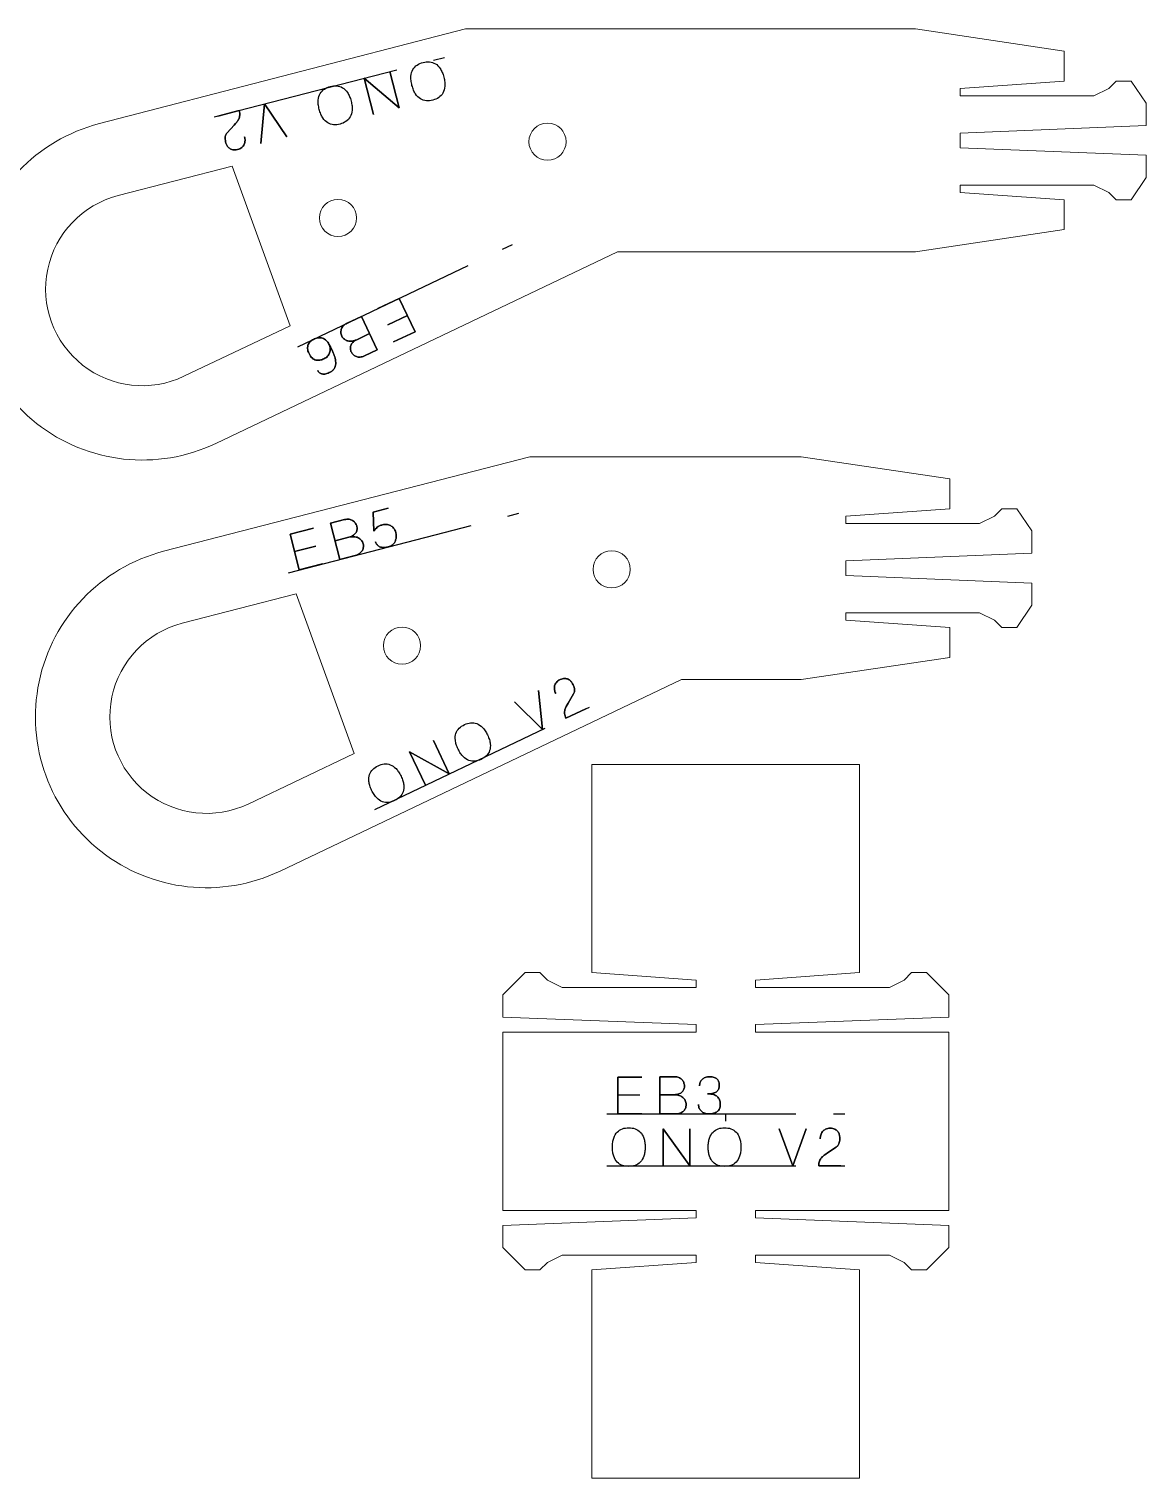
# Model space of a CAD drawing. Header units: millimetres. Extents: x 265 to 416, y 245 to 344.
# Drawn here: x 341.2 to 416.3, y 246.2 to 343.7 of the extents above; entities that cross this region are included whole.
import ezdxf

# ---------------------------------------------------------------- set-up
doc = ezdxf.new("R2010")
doc.units = ezdxf.units.MM
doc.linetypes.add('CENTERX2', pattern=[20.32, 12.7, -2.54, 2.54, -2.54])

msp = doc.modelspace()

# ---------------------------------------------------------------- linework, layer by layer
at = {"color": 7, "linetype": 'Continuous', "lineweight": 15}
for p, q in [((345.938, 337.363), (370.555, 343.729)), ((400.817, 343.729), (370.555, 343.729)), ((410.817, 342.229), (400.817, 343.729)), ((410.817, 340.229), (410.817, 342.229)), ((403.817, 339.729), (410.817, 340.229)), ((414.317, 340.229), (413.817, 339.729)), ((415.317, 340.229), (414.317, 340.229)), ((416.317, 338.729), (415.317, 340.229)), ((403.817, 339.229), (403.817, 339.729)), ((413.817, 339.729), (412.817, 339.229)), ((412.817, 339.229), (403.817, 339.229)), ((416.317, 337.229), (416.317, 338.729)), ((403.817, 336.729), (416.317, 337.229)), ((403.817, 336.729), (403.817, 335.729)), ((403.817, 335.729), (416.317, 335.229)), ((354.851, 334.504), (347.19, 332.522)), ((354.851, 334.504), (358.758, 323.769)), ((416.317, 335.229), (416.317, 333.729)), ((416.317, 333.729), (415.317, 332.229)), ((403.817, 333.229), (403.817, 332.729)), ((412.817, 333.229), (403.817, 333.229)), ((403.817, 332.729), (410.817, 332.229)), ((413.817, 332.729), (412.817, 333.229)), ((414.317, 332.229), (413.817, 332.729)), ((410.817, 332.229), (410.817, 330.229)), ((415.317, 332.229), (414.317, 332.229)), ((410.817, 330.229), (400.817, 328.729)), ((353.768, 315.85), (380.771, 328.729)), ((400.817, 328.729), (380.771, 328.729)), ((358.758, 323.769), (351.616, 320.362)), ((350.251, 308.59), (374.867, 314.956)), ((393.13, 314.956), (374.867, 314.956)), ((403.13, 313.456), (393.13, 314.956)), ((403.13, 311.456), (403.13, 313.456)), ((396.13, 310.956), (403.13, 311.456)), ((406.63, 311.456), (406.13, 310.956)), ((407.63, 311.456), (406.63, 311.456)), ((408.63, 309.956), (407.63, 311.456)), ((396.13, 310.456), (396.13, 310.956)), ((405.13, 310.456), (396.13, 310.456)), ((406.13, 310.956), (405.13, 310.456)), ((408.63, 308.456), (408.63, 309.956)), ((396.13, 307.956), (408.63, 308.456)), ((396.13, 307.956), (396.13, 306.956)), ((396.13, 306.956), (408.63, 306.456)), ((408.63, 306.456), (408.63, 304.956)), ((359.164, 305.731), (351.502, 303.749)), ((359.164, 305.731), (363.071, 294.996)), ((396.13, 304.456), (396.13, 303.956)), ((405.13, 304.456), (396.13, 304.456)), ((406.13, 303.956), (405.13, 304.456)), ((408.63, 304.956), (407.63, 303.456)), ((396.13, 303.956), (403.13, 303.456)), ((403.13, 303.456), (403.13, 301.456)), ((406.63, 303.456), (406.13, 303.956)), ((407.63, 303.456), (406.63, 303.456)), ((403.13, 301.456), (393.13, 299.956)), ((358.081, 287.077), (385.084, 299.956)), ((393.13, 299.956), (385.084, 299.956)), ((363.071, 294.996), (355.928, 291.589)), ((379.057, 280.244), (379.057, 294.244)), ((397.057, 294.244), (379.057, 294.244)), ((397.057, 280.244), (397.057, 294.244)), ((373.057, 278.744), (374.557, 280.244)), ((374.557, 280.244), (375.557, 280.244)), ((375.557, 280.244), (376.057, 279.744)), ((386.057, 279.744), (379.057, 280.244)), ((390.057, 279.744), (397.057, 280.244)), ((400.557, 280.244), (400.057, 279.744)), ((401.557, 280.244), (400.557, 280.244)), ((403.057, 278.744), (401.557, 280.244)), ((376.057, 279.744), (377.057, 279.244)), ((377.057, 279.244), (386.057, 279.244)), ((386.057, 279.244), (386.057, 279.744)), ((390.057, 279.244), (390.057, 279.744)), ((399.057, 279.244), (390.057, 279.244)), ((400.057, 279.744), (399.057, 279.244)), ((373.057, 277.244), (373.057, 278.744)), ((403.057, 277.244), (403.057, 278.744)), ((386.057, 276.744), (373.057, 277.244)), ((390.057, 276.744), (403.057, 277.244)), ((373.057, 276.244), (373.057, 264.244)), ((373.057, 276.244), (386.057, 276.244)), ((386.057, 276.244), (386.057, 276.744)), ((390.057, 276.244), (390.057, 276.744)), ((403.057, 276.244), (390.057, 276.244)), ((403.057, 276.244), (403.057, 264.244)), ((373.057, 264.244), (386.057, 264.244)), ((386.057, 264.244), (386.057, 263.744)), ((403.057, 264.244), (390.057, 264.244)), ((390.057, 264.244), (390.057, 263.744)), ((386.057, 263.744), (373.057, 263.244)), ((373.057, 263.244), (373.057, 261.744)), ((390.057, 263.744), (403.057, 263.244)), ((403.057, 263.244), (403.057, 261.744)), ((373.057, 261.744), (374.557, 260.244)), ((403.057, 261.744), (401.557, 260.244)), ((375.557, 260.244), (376.057, 260.744)), ((376.057, 260.744), (377.057, 261.244)), ((377.057, 261.244), (386.057, 261.244)), ((386.057, 260.744), (379.057, 260.244)), ((386.057, 261.244), (386.057, 260.744)), ((399.057, 261.244), (390.057, 261.244)), ((390.057, 261.244), (390.057, 260.744)), ((390.057, 260.744), (397.057, 260.244)), ((400.057, 260.744), (399.057, 261.244)), ((400.557, 260.244), (400.057, 260.744)), ((374.557, 260.244), (375.557, 260.244)), ((379.057, 260.244), (379.057, 246.244)), ((397.057, 260.244), (397.057, 246.244)), ((401.557, 260.244), (400.557, 260.244)), ((397.057, 246.244), (379.057, 246.244))]:
    msp.add_line(p, q, dxfattribs=at)
at = {"color": 7, "linetype": 'CENTERX2'}
for p, q in [((353.649, 337.808), (369.139, 341.814)), ((359.274, 322.353), (373.715, 329.241)), ((358.648, 307.147), (374.139, 311.153)), ((364.445, 291.22), (378.887, 298.108)), ((380.057, 270.744), (396.057, 270.744)), ((388.057, 270.244), (388.057, 270.744)), ((380.057, 267.244), (396.057, 267.244))]:
    msp.add_line(p, q, dxfattribs=at)
at = {"color": 7, "linetype": 'Continuous'}
msp.add_line((380.805, 272.014), (382.28, 272.014), dxfattribs=at)
at = {"color": 7, "linetype": 'Continuous', "flags": 128}
for points in [[(367.697, 341.475), (367.807, 341.499), (367.916, 341.514), (368.024, 341.52), (368.13, 341.516), (368.234, 341.502), (368.334, 341.477), (368.431, 341.439), (368.525, 341.39), (368.615, 341.329), (368.7, 341.253), (368.78, 341.164), (368.856, 341.061), (368.892, 341.005), (368.926, 340.943), (368.958, 340.878), (368.989, 340.809), (369.017, 340.735), (369.045, 340.657), (369.07, 340.575), (369.094, 340.489), (369.094, 340.489), (369.115, 340.403), (369.132, 340.32), (369.146, 340.239), (369.156, 340.161), (369.163, 340.086), (369.167, 340.013), (369.166, 339.943), (369.163, 339.875), (369.146, 339.747), (369.12, 339.63), (369.082, 339.521), (369.034, 339.421), (368.976, 339.332), (368.91, 339.251), (368.834, 339.179), (368.75, 339.116), (368.659, 339.062), (368.563, 339.015), (368.46, 338.975), (368.352, 338.943), (368.352, 338.943), (368.242, 338.919), (368.133, 338.904), (368.025, 338.898), (367.919, 338.902), (367.815, 338.916), (367.715, 338.942), (367.618, 338.98), (367.523, 339.031), (367.433, 339.094), (367.347, 339.172), (367.266, 339.262), (367.19, 339.365), (367.155, 339.422), (367.121, 339.484), (367.088, 339.549), (367.058, 339.618), (367.029, 339.692), (367.002, 339.769), (366.977, 339.851), (366.953, 339.936), (366.953, 339.936), (366.932, 340.022), (366.915, 340.107), (366.901, 340.188), (366.89, 340.266), (366.883, 340.342), (366.88, 340.415), (366.88, 340.484), (366.883, 340.551), (366.9, 340.678), (366.927, 340.795), (366.965, 340.902), (367.014, 340.999), (367.072, 341.088), (367.139, 341.168), (367.214, 341.239), (367.299, 341.301), (367.39, 341.356), (367.486, 341.403), (367.588, 341.443)], [(367.697, 341.475), (367.807, 341.499), (367.916, 341.514), (368.024, 341.52), (368.13, 341.516), (368.234, 341.502), (368.334, 341.477), (368.431, 341.439), (368.525, 341.39), (368.615, 341.329), (368.7, 341.253), (368.78, 341.164), (368.856, 341.061), (368.892, 341.005), (368.926, 340.943), (368.958, 340.878), (368.989, 340.809), (369.017, 340.735), (369.045, 340.657), (369.07, 340.575), (369.094, 340.489), (369.094, 340.489), (369.115, 340.403), (369.132, 340.32), (369.146, 340.239), (369.156, 340.161), (369.163, 340.086), (369.167, 340.013), (369.166, 339.943), (369.163, 339.875), (369.146, 339.747), (369.12, 339.63), (369.082, 339.521), (369.034, 339.421), (368.976, 339.332), (368.91, 339.251), (368.834, 339.179), (368.75, 339.116), (368.659, 339.062), (368.563, 339.015), (368.46, 338.975), (368.352, 338.943), (368.352, 338.943), (368.242, 338.919), (368.133, 338.904), (368.025, 338.898), (367.919, 338.902), (367.815, 338.916), (367.715, 338.942), (367.618, 338.98), (367.523, 339.031), (367.433, 339.094), (367.347, 339.172), (367.266, 339.262), (367.19, 339.365), (367.155, 339.422), (367.121, 339.484), (367.088, 339.549), (367.058, 339.618), (367.029, 339.692), (367.002, 339.769), (366.977, 339.851), (366.953, 339.936), (366.953, 339.936), (366.932, 340.022), (366.915, 340.107), (366.901, 340.188), (366.89, 340.266), (366.883, 340.342), (366.88, 340.415), (366.88, 340.484), (366.883, 340.551), (366.9, 340.678), (366.927, 340.795), (366.965, 340.902), (367.014, 340.999), (367.072, 341.088), (367.139, 341.168), (367.214, 341.239), (367.299, 341.301), (367.39, 341.356), (367.486, 341.403), (367.588, 341.443), (367.697, 341.475)], [(366.094, 338.427), (363.734, 340.416), (363.734, 340.416), (364.364, 337.98), (364.364, 337.98), (363.734, 340.416), (363.734, 340.416), (366.094, 338.427), (366.094, 338.427), (365.464, 340.863), (365.464, 340.863), (366.094, 338.427)], [(361.46, 339.862), (361.57, 339.886), (361.679, 339.901), (361.787, 339.907), (361.893, 339.903), (361.996, 339.889), (362.097, 339.864), (362.194, 339.826), (362.288, 339.777), (362.378, 339.715), (362.463, 339.64), (362.543, 339.551), (362.618, 339.448), (362.654, 339.391), (362.689, 339.33), (362.721, 339.265), (362.752, 339.196), (362.78, 339.122), (362.808, 339.044), (362.833, 338.962), (362.857, 338.876), (362.857, 338.876), (362.878, 338.79), (362.895, 338.707), (362.909, 338.626), (362.919, 338.548), (362.926, 338.473), (362.929, 338.4), (362.929, 338.33), (362.925, 338.262), (362.909, 338.134), (362.883, 338.017), (362.845, 337.908), (362.797, 337.808), (362.739, 337.719), (362.672, 337.638), (362.597, 337.566), (362.513, 337.503), (362.422, 337.449), (362.325, 337.402), (362.223, 337.362), (362.115, 337.33), (362.115, 337.33), (362.004, 337.306), (361.896, 337.291), (361.788, 337.285), (361.682, 337.289), (361.578, 337.303), (361.478, 337.329), (361.38, 337.367), (361.286, 337.418), (361.196, 337.481), (361.11, 337.559), (361.029, 337.649), (360.953, 337.752), (360.918, 337.809), (360.884, 337.871), (360.851, 337.936), (360.821, 338.005), (360.792, 338.079), (360.765, 338.156), (360.74, 338.238), (360.716, 338.323), (360.716, 338.323), (360.695, 338.409), (360.678, 338.494), (360.664, 338.575), (360.653, 338.653), (360.646, 338.729), (360.643, 338.802), (360.643, 338.871), (360.646, 338.938), (360.663, 339.065), (360.69, 339.182), (360.728, 339.289), (360.776, 339.386), (360.835, 339.475), (360.902, 339.555), (360.977, 339.626), (361.061, 339.688), (361.153, 339.743), (361.249, 339.79), (361.351, 339.83)], [(361.46, 339.862), (361.57, 339.886), (361.679, 339.901), (361.787, 339.907), (361.893, 339.903), (361.996, 339.889), (362.097, 339.864), (362.194, 339.826), (362.288, 339.777), (362.378, 339.715), (362.463, 339.64), (362.543, 339.551), (362.618, 339.448), (362.654, 339.391), (362.689, 339.33), (362.721, 339.265), (362.752, 339.196), (362.78, 339.122), (362.808, 339.044), (362.833, 338.962), (362.857, 338.876), (362.857, 338.876), (362.878, 338.79), (362.895, 338.707), (362.909, 338.626), (362.919, 338.548), (362.926, 338.473), (362.929, 338.4), (362.929, 338.33), (362.925, 338.262), (362.909, 338.134), (362.883, 338.017), (362.845, 337.908), (362.797, 337.808), (362.739, 337.719), (362.672, 337.638), (362.597, 337.566), (362.513, 337.503), (362.422, 337.449), (362.325, 337.402), (362.223, 337.362), (362.115, 337.33), (362.115, 337.33), (362.004, 337.306), (361.896, 337.291), (361.788, 337.285), (361.682, 337.289), (361.578, 337.303), (361.478, 337.329), (361.38, 337.367), (361.286, 337.418), (361.196, 337.481), (361.11, 337.559), (361.029, 337.649), (360.953, 337.752), (360.918, 337.809), (360.884, 337.871), (360.851, 337.936), (360.821, 338.005), (360.792, 338.079), (360.765, 338.156), (360.74, 338.238), (360.716, 338.323), (360.716, 338.323), (360.695, 338.409), (360.678, 338.494), (360.664, 338.575), (360.653, 338.653), (360.646, 338.729), (360.643, 338.802), (360.643, 338.871), (360.646, 338.938), (360.663, 339.065), (360.69, 339.182), (360.728, 339.289), (360.776, 339.386), (360.835, 339.475), (360.902, 339.555), (360.977, 339.626), (361.061, 339.688), (361.153, 339.743), (361.249, 339.79), (361.351, 339.83), (361.46, 339.862)], [(357.033, 338.683), (358.545, 336.475), (358.545, 336.475), (357.033, 338.683), (357.033, 338.683), (356.781, 336.019), (356.781, 336.019), (357.033, 338.683)], [(355.339, 338.245), (355.358, 338.155), (355.369, 338.072), (355.372, 337.993), (355.367, 337.921), (355.357, 337.854), (355.342, 337.789), (355.322, 337.728), (355.298, 337.669), (355.27, 337.614), (355.238, 337.56), (355.203, 337.509), (355.163, 337.46), (355.08, 337.363), (354.993, 337.265), (354.993, 337.265), (354.516, 336.734), (354.516, 336.734), (354.481, 336.692), (354.453, 336.65), (354.43, 336.608), (354.413, 336.565), (354.392, 336.479), (354.384, 336.393), (354.388, 336.307), (354.402, 336.22), (354.421, 336.134), (354.442, 336.05), (354.442, 336.05), (354.455, 336.008), (354.472, 335.964), (354.494, 335.918), (354.52, 335.871), (354.551, 335.824), (354.587, 335.78), (354.628, 335.74), (354.672, 335.702), (354.722, 335.669), (354.777, 335.641), (354.836, 335.617), (354.902, 335.599), (354.972, 335.589), (355.048, 335.588), (355.129, 335.596), (355.216, 335.614), (355.216, 335.614), (355.302, 335.641), (355.379, 335.673), (355.447, 335.71), (355.506, 335.753), (355.557, 335.801), (355.601, 335.852), (355.639, 335.907), (355.669, 335.965), (355.692, 336.026), (355.71, 336.088), (355.721, 336.152), (355.725, 336.218), (355.725, 336.284), (355.72, 336.349), (355.711, 336.412), (355.697, 336.475), (355.697, 336.475), (355.711, 336.412), (355.72, 336.349), (355.725, 336.284), (355.725, 336.218), (355.721, 336.152), (355.71, 336.088), (355.692, 336.026), (355.669, 335.965), (355.639, 335.907), (355.601, 335.852), (355.557, 335.801), (355.506, 335.753), (355.447, 335.71), (355.379, 335.673), (355.302, 335.641), (355.216, 335.614), (355.216, 335.614), (355.129, 335.596), (355.048, 335.588), (354.972, 335.589), (354.902, 335.599), (354.836, 335.617), (354.777, 335.641), (354.722, 335.669), (354.672, 335.702), (354.628, 335.74), (354.587, 335.78), (354.551, 335.824), (354.52, 335.871), (354.494, 335.918), (354.472, 335.964), (354.455, 336.008), (354.442, 336.05), (354.442, 336.05), (354.421, 336.134), (354.402, 336.22), (354.388, 336.307), (354.384, 336.393), (354.392, 336.479), (354.413, 336.565), (354.43, 336.608), (354.453, 336.65), (354.481, 336.692), (354.516, 336.734), (354.516, 336.734), (354.993, 337.265), (354.993, 337.265), (355.08, 337.363), (355.163, 337.46), (355.203, 337.509), (355.238, 337.56), (355.27, 337.614), (355.298, 337.669), (355.322, 337.728), (355.342, 337.789), (355.357, 337.854), (355.367, 337.921), (355.372, 337.993), (355.369, 338.072), (355.358, 338.155), (355.339, 338.245), (355.339, 338.245), (353.895, 337.872), (353.895, 337.872), (355.339, 338.245)], [(366.095, 325.606), (367.165, 323.363), (367.165, 323.363), (365.716, 322.672), (365.716, 322.672), (367.165, 323.363), (367.165, 323.363), (366.095, 325.606), (366.095, 325.606), (364.646, 324.915), (364.646, 324.915), (366.095, 325.606)], [(363.238, 322.827), (363.158, 322.786), (363.088, 322.741), (363.026, 322.694), (362.972, 322.643), (362.927, 322.591), (362.89, 322.538), (362.86, 322.483), (362.837, 322.428), (362.821, 322.372), (362.812, 322.316), (362.808, 322.259), (362.811, 322.203), (362.819, 322.148), (362.833, 322.094), (362.851, 322.04), (362.875, 321.989), (362.875, 321.989), (362.904, 321.941), (362.937, 321.895), (362.974, 321.851), (363.014, 321.809), (363.058, 321.772), (363.105, 321.739), (363.156, 321.711), (363.21, 321.689), (363.268, 321.672), (363.329, 321.661), (363.393, 321.655), (363.46, 321.655), (363.529, 321.662), (363.601, 321.678), (363.675, 321.702), (363.752, 321.735), (363.752, 321.735), (364.619, 322.149), (364.619, 322.149), (363.549, 324.392), (363.549, 324.392), (362.594, 323.937), (362.594, 323.937), (362.53, 323.903), (362.47, 323.866), (362.415, 323.825), (362.364, 323.78), (362.319, 323.732), (362.279, 323.681), (362.245, 323.628), (362.217, 323.572), (362.195, 323.514), (362.179, 323.455), (362.169, 323.393), (362.166, 323.33), (362.17, 323.265), (362.183, 323.2), (362.202, 323.135), (362.23, 323.068), (362.23, 323.068), (362.266, 323.005), (362.307, 322.948), (362.352, 322.898), (362.403, 322.854), (362.457, 322.817), (362.515, 322.785), (362.576, 322.76), (362.64, 322.741), (362.708, 322.728), (362.778, 322.722), (362.85, 322.722), (362.926, 322.73), (363.003, 322.744), (363.081, 322.765), (363.159, 322.793), (363.238, 322.827), (363.238, 322.827), (363.159, 322.793), (363.081, 322.765), (363.003, 322.744), (362.926, 322.73), (362.85, 322.722), (362.778, 322.722), (362.708, 322.728), (362.64, 322.741), (362.576, 322.76), (362.515, 322.785), (362.457, 322.817), (362.403, 322.854), (362.352, 322.898), (362.307, 322.948), (362.266, 323.005), (362.23, 323.068), (362.23, 323.068), (362.202, 323.135), (362.183, 323.2), (362.17, 323.265), (362.166, 323.33), (362.169, 323.393), (362.179, 323.455), (362.195, 323.514), (362.217, 323.572), (362.245, 323.628), (362.279, 323.681), (362.319, 323.732), (362.364, 323.78), (362.415, 323.825), (362.47, 323.866), (362.53, 323.903), (362.594, 323.937), (362.594, 323.937), (363.549, 324.392), (363.549, 324.392), (364.619, 322.149), (364.619, 322.149), (363.752, 321.735), (363.752, 321.735), (363.675, 321.702), (363.601, 321.678), (363.529, 321.662), (363.46, 321.655), (363.393, 321.655), (363.329, 321.661), (363.268, 321.672), (363.21, 321.689), (363.156, 321.711), (363.105, 321.739), (363.058, 321.772), (363.014, 321.809), (362.974, 321.851), (362.937, 321.895), (362.904, 321.941), (362.875, 321.989), (362.875, 321.989), (362.851, 322.04), (362.833, 322.094), (362.819, 322.148), (362.811, 322.203), (362.808, 322.259), (362.812, 322.316), (362.821, 322.372), (362.837, 322.428), (362.86, 322.483), (362.89, 322.538), (362.927, 322.591), (362.972, 322.643), (363.026, 322.694), (363.088, 322.741), (363.158, 322.786), (363.238, 322.827), (363.238, 322.827), (364.099, 323.238), (364.099, 323.238), (363.238, 322.827)], [(366.646, 324.452), (365.321, 323.82), (365.321, 323.82), (366.646, 324.452)], [(361.37, 322.526), (361.402, 322.45), (361.427, 322.375), (361.443, 322.3), (361.452, 322.226), (361.453, 322.152), (361.447, 322.082), (361.435, 322.013), (361.415, 321.946), (361.388, 321.883), (361.355, 321.821), (361.316, 321.764), (361.27, 321.709), (361.219, 321.659), (361.161, 321.614), (361.099, 321.573), (361.032, 321.537), (361.032, 321.537), (360.962, 321.506), (360.892, 321.481), (360.821, 321.461), (360.751, 321.447), (360.681, 321.439), (360.612, 321.438), (360.544, 321.444), (360.478, 321.458), (360.414, 321.479), (360.351, 321.509), (360.29, 321.548), (360.231, 321.596), (360.175, 321.652), (360.122, 321.72), (360.073, 321.797), (360.027, 321.886), (360.027, 321.886), (359.987, 321.977), (359.958, 322.064), (359.939, 322.147), (359.93, 322.226), (359.931, 322.302), (359.939, 322.373), (359.955, 322.441), (359.979, 322.505), (360.01, 322.565), (360.048, 322.621), (360.091, 322.674), (360.142, 322.723), (360.197, 322.769), (360.258, 322.812), (360.321, 322.85), (360.389, 322.885), (360.389, 322.885), (360.459, 322.915), (360.53, 322.937), (360.601, 322.953), (360.672, 322.961), (360.742, 322.962), (360.811, 322.956), (360.878, 322.943), (360.944, 322.923), (361.007, 322.896), (361.068, 322.863), (361.127, 322.823), (361.183, 322.776), (361.237, 322.723), (361.286, 322.664), (361.33, 322.598), (361.37, 322.526), (361.37, 322.526), (361.397, 322.474), (361.428, 322.414), (361.463, 322.348), (361.503, 322.275), (361.583, 322.116), (361.66, 321.945), (361.696, 321.855), (361.729, 321.764), (361.758, 321.671), (361.784, 321.576), (361.805, 321.48), (361.819, 321.387), (361.824, 321.295), (361.821, 321.204), (361.808, 321.116), (361.786, 321.031), (361.753, 320.949), (361.709, 320.869), (361.683, 320.831), (361.653, 320.795), (361.619, 320.76), (361.582, 320.727), (361.541, 320.696), (361.495, 320.666), (361.446, 320.637), (361.394, 320.61), (361.394, 320.61), (361.308, 320.573), (361.228, 320.545), (361.154, 320.526), (361.085, 320.516), (361.022, 320.514), (360.964, 320.517), (360.91, 320.526), (360.861, 320.539), (360.816, 320.556), (360.776, 320.577), (360.74, 320.602), (360.707, 320.63), (360.654, 320.688), (360.613, 320.744), (360.613, 320.744), (360.654, 320.688), (360.707, 320.63), (360.74, 320.602), (360.776, 320.577), (360.816, 320.556), (360.861, 320.539), (360.91, 320.526), (360.964, 320.517), (361.022, 320.514), (361.085, 320.516), (361.154, 320.526), (361.228, 320.545), (361.308, 320.573), (361.394, 320.61), (361.394, 320.61), (361.446, 320.637), (361.495, 320.666), (361.541, 320.696), (361.582, 320.727), (361.619, 320.76), (361.653, 320.795), (361.683, 320.831), (361.709, 320.869), (361.753, 320.949), (361.786, 321.031), (361.808, 321.116), (361.821, 321.204), (361.824, 321.295), (361.819, 321.387), (361.805, 321.48), (361.784, 321.576), (361.758, 321.671), (361.729, 321.764), (361.696, 321.855), (361.66, 321.945), (361.583, 322.116), (361.503, 322.275), (361.463, 322.348), (361.428, 322.414), (361.397, 322.474), (361.37, 322.526), (361.37, 322.526), (361.33, 322.598), (361.286, 322.664), (361.237, 322.723), (361.183, 322.776), (361.127, 322.823), (361.068, 322.863), (361.007, 322.896), (360.944, 322.923), (360.878, 322.943), (360.811, 322.956), (360.742, 322.962), (360.672, 322.961), (360.601, 322.953), (360.53, 322.937), (360.459, 322.915), (360.389, 322.885), (360.389, 322.885), (360.321, 322.85), (360.258, 322.812), (360.197, 322.769), (360.142, 322.723), (360.091, 322.674), (360.048, 322.621), (360.01, 322.565), (359.979, 322.505), (359.955, 322.441), (359.939, 322.373), (359.931, 322.302), (359.93, 322.226), (359.939, 322.147), (359.958, 322.064), (359.987, 321.977), (360.027, 321.886), (360.027, 321.886), (360.073, 321.797), (360.122, 321.72), (360.175, 321.652), (360.231, 321.596), (360.29, 321.548), (360.351, 321.509), (360.414, 321.479), (360.478, 321.458), (360.544, 321.444), (360.612, 321.438), (360.681, 321.439), (360.751, 321.447), (360.821, 321.461), (360.892, 321.481), (360.962, 321.506), (361.032, 321.537), (361.032, 321.537), (361.099, 321.573), (361.161, 321.614), (361.219, 321.659), (361.27, 321.709), (361.316, 321.764), (361.355, 321.821), (361.388, 321.883), (361.415, 321.946), (361.435, 322.013), (361.447, 322.082), (361.453, 322.152), (361.452, 322.226), (361.443, 322.3), (361.427, 322.375), (361.402, 322.45), (361.37, 322.526)], [(364.352, 311.22), (364.394, 309.946), (364.394, 309.946), (364.448, 310.022), (364.5, 310.091), (364.555, 310.153), (364.616, 310.207), (364.685, 310.255), (364.764, 310.299), (364.809, 310.319), (364.858, 310.338), (364.914, 310.356), (364.973, 310.373), (364.973, 310.373), (365.036, 310.387), (365.101, 310.395), (365.167, 310.398), (365.235, 310.396), (365.303, 310.388), (365.369, 310.374), (365.434, 310.353), (365.497, 310.325), (365.558, 310.291), (365.616, 310.251), (365.67, 310.204), (365.72, 310.15), (365.766, 310.089), (365.805, 310.02), (365.837, 309.944), (365.864, 309.86), (365.864, 309.86), (365.87, 309.833), (365.876, 309.802), (365.881, 309.767), (365.885, 309.727), (365.891, 309.642), (365.889, 309.549), (365.878, 309.451), (365.855, 309.351), (365.839, 309.302), (365.819, 309.253), (365.794, 309.205), (365.766, 309.158), (365.734, 309.113), (365.696, 309.07), (365.653, 309.03), (365.605, 308.992), (365.551, 308.958), (365.491, 308.928), (365.425, 308.902), (365.352, 308.881), (365.352, 308.881), (365.244, 308.857), (365.145, 308.842), (365.055, 308.838), (364.975, 308.844), (364.903, 308.857), (364.838, 308.876), (364.779, 308.901), (364.727, 308.93), (364.681, 308.964), (364.64, 309), (364.605, 309.039), (364.575, 309.081), (364.526, 309.164), (364.488, 309.238), (364.488, 309.238), (364.526, 309.164), (364.575, 309.081), (364.605, 309.039), (364.64, 309), (364.681, 308.964), (364.727, 308.93), (364.779, 308.901), (364.838, 308.876), (364.903, 308.857), (364.975, 308.844), (365.055, 308.838), (365.145, 308.842), (365.244, 308.857), (365.352, 308.881), (365.352, 308.881), (365.425, 308.902), (365.491, 308.928), (365.551, 308.958), (365.605, 308.992), (365.653, 309.03), (365.696, 309.07), (365.734, 309.113), (365.766, 309.158), (365.794, 309.205), (365.819, 309.253), (365.839, 309.302), (365.855, 309.351), (365.878, 309.451), (365.889, 309.549), (365.891, 309.642), (365.885, 309.727), (365.881, 309.767), (365.876, 309.802), (365.87, 309.833), (365.864, 309.86), (365.864, 309.86), (365.837, 309.944), (365.805, 310.02), (365.766, 310.089), (365.72, 310.15), (365.67, 310.204), (365.616, 310.251), (365.558, 310.291), (365.497, 310.325), (365.434, 310.353), (365.369, 310.374), (365.303, 310.388), (365.235, 310.396), (365.167, 310.398), (365.101, 310.395), (365.036, 310.387), (364.973, 310.373), (364.973, 310.373), (364.914, 310.356), (364.858, 310.338), (364.809, 310.319), (364.764, 310.299), (364.685, 310.255), (364.616, 310.207), (364.555, 310.153), (364.5, 310.091), (364.448, 310.022), (364.394, 309.946), (364.394, 309.946), (364.352, 311.22), (364.352, 311.22), (365.361, 311.482), (365.361, 311.482), (364.352, 311.22)], [(359.376, 307.335), (358.754, 309.739), (358.754, 309.739), (360.322, 310.144), (360.322, 310.144), (358.754, 309.739), (358.754, 309.739), (359.376, 307.335), (359.376, 307.335), (360.944, 307.74), (360.944, 307.74), (359.376, 307.335)], [(362.714, 309.536), (362.801, 309.562), (362.88, 309.592), (362.95, 309.627), (363.012, 309.667), (363.067, 309.71), (363.114, 309.756), (363.154, 309.804), (363.188, 309.855), (363.215, 309.907), (363.235, 309.961), (363.25, 310.016), (363.258, 310.072), (363.26, 310.129), (363.257, 310.186), (363.249, 310.242), (363.235, 310.298), (363.235, 310.298), (363.216, 310.351), (363.192, 310.403), (363.164, 310.454), (363.132, 310.503), (363.096, 310.549), (363.055, 310.59), (363.01, 310.627), (362.96, 310.66), (362.906, 310.688), (362.848, 310.712), (362.785, 310.729), (362.719, 310.742), (362.649, 310.749), (362.575, 310.747), (362.497, 310.737), (362.415, 310.719), (362.415, 310.719), (361.476, 310.477), (361.476, 310.477), (362.106, 308.041), (362.106, 308.041), (363.139, 308.308), (363.139, 308.308), (363.21, 308.329), (363.276, 308.355), (363.339, 308.385), (363.397, 308.42), (363.451, 308.459), (363.501, 308.501), (363.544, 308.548), (363.583, 308.598), (363.616, 308.651), (363.643, 308.707), (363.664, 308.766), (363.679, 308.828), (363.688, 308.893), (363.688, 308.96), (363.681, 309.029), (363.666, 309.101), (363.666, 309.101), (363.643, 309.17), (363.614, 309.235), (363.578, 309.293), (363.537, 309.346), (363.49, 309.394), (363.439, 309.437), (363.383, 309.474), (363.323, 309.505), (363.259, 309.532), (363.191, 309.551), (363.118, 309.565), (363.042, 309.572), (362.963, 309.573), (362.882, 309.567), (362.799, 309.555), (362.714, 309.536), (362.714, 309.536), (362.799, 309.555), (362.882, 309.567), (362.963, 309.573), (363.042, 309.572), (363.118, 309.565), (363.191, 309.551), (363.259, 309.532), (363.323, 309.505), (363.383, 309.474), (363.439, 309.437), (363.49, 309.394), (363.537, 309.346), (363.578, 309.293), (363.614, 309.235), (363.643, 309.17), (363.666, 309.101), (363.666, 309.101), (363.681, 309.029), (363.688, 308.96), (363.688, 308.893), (363.679, 308.828), (363.664, 308.766), (363.643, 308.707), (363.616, 308.651), (363.583, 308.598), (363.544, 308.548), (363.501, 308.501), (363.451, 308.459), (363.397, 308.42), (363.339, 308.385), (363.276, 308.355), (363.21, 308.329), (363.139, 308.308), (363.139, 308.308), (362.106, 308.041), (362.106, 308.041), (361.476, 310.477), (361.476, 310.477), (362.415, 310.719), (362.415, 310.719), (362.497, 310.737), (362.575, 310.747), (362.649, 310.749), (362.719, 310.742), (362.785, 310.729), (362.848, 310.712), (362.906, 310.688), (362.96, 310.66), (363.01, 310.627), (363.055, 310.59), (363.096, 310.549), (363.132, 310.503), (363.164, 310.454), (363.192, 310.403), (363.216, 310.351), (363.235, 310.298), (363.235, 310.298), (363.249, 310.242), (363.257, 310.186), (363.26, 310.129), (363.258, 310.072), (363.25, 310.016), (363.235, 309.961), (363.215, 309.907), (363.188, 309.855), (363.154, 309.804), (363.114, 309.756), (363.067, 309.71), (363.012, 309.667), (362.95, 309.627), (362.88, 309.592), (362.801, 309.562), (362.714, 309.536), (362.714, 309.536), (361.782, 309.295), (361.782, 309.295), (362.714, 309.536)], [(359.056, 308.572), (360.489, 308.943), (360.489, 308.943), (359.056, 308.572)], [(377.307, 297.355), (377.272, 297.44), (377.245, 297.52), (377.227, 297.596), (377.217, 297.668), (377.214, 297.736), (377.216, 297.802), (377.224, 297.866), (377.236, 297.929), (377.252, 297.989), (377.273, 298.047), (377.298, 298.104), (377.326, 298.159), (377.389, 298.27), (377.455, 298.382), (377.455, 298.382), (377.816, 298.993), (377.816, 298.993), (377.842, 299.04), (377.861, 299.087), (377.875, 299.133), (377.883, 299.178), (377.888, 299.267), (377.879, 299.352), (377.858, 299.436), (377.828, 299.519), (377.793, 299.599), (377.756, 299.678), (377.756, 299.678), (377.735, 299.718), (377.71, 299.758), (377.679, 299.799), (377.645, 299.841), (377.606, 299.881), (377.562, 299.917), (377.516, 299.949), (377.465, 299.977), (377.41, 300.001), (377.351, 300.019), (377.288, 300.03), (377.221, 300.036), (377.15, 300.033), (377.077, 300.02), (376.999, 299.997), (376.918, 299.963), (376.918, 299.963), (376.839, 299.921), (376.771, 299.875), (376.711, 299.825), (376.662, 299.771), (376.621, 299.715), (376.589, 299.656), (376.563, 299.596), (376.545, 299.533), (376.534, 299.469), (376.529, 299.405), (376.531, 299.34), (376.539, 299.274), (376.552, 299.21), (376.569, 299.147), (376.591, 299.086), (376.616, 299.027), (376.616, 299.027), (376.591, 299.086), (376.569, 299.147), (376.552, 299.21), (376.539, 299.274), (376.531, 299.34), (376.529, 299.405), (376.534, 299.469), (376.545, 299.533), (376.563, 299.596), (376.589, 299.656), (376.621, 299.715), (376.662, 299.771), (376.711, 299.825), (376.771, 299.875), (376.839, 299.921), (376.918, 299.963), (376.918, 299.963), (376.999, 299.997), (377.077, 300.02), (377.15, 300.033), (377.221, 300.036), (377.288, 300.03), (377.351, 300.019), (377.41, 300.001), (377.465, 299.977), (377.516, 299.949), (377.562, 299.917), (377.606, 299.881), (377.645, 299.841), (377.679, 299.799), (377.71, 299.758), (377.735, 299.718), (377.756, 299.678), (377.756, 299.678), (377.793, 299.599), (377.828, 299.519), (377.858, 299.436), (377.879, 299.352), (377.888, 299.267), (377.883, 299.178), (377.875, 299.133), (377.861, 299.087), (377.842, 299.04), (377.816, 298.993), (377.816, 298.993), (377.455, 298.382), (377.455, 298.382), (377.389, 298.27), (377.326, 298.159), (377.298, 298.104), (377.273, 298.047), (377.252, 297.989), (377.236, 297.929), (377.224, 297.866), (377.216, 297.802), (377.214, 297.736), (377.217, 297.668), (377.227, 297.596), (377.245, 297.52), (377.272, 297.44), (377.307, 297.355), (377.307, 297.355), (378.641, 297.991), (378.641, 297.991), (377.307, 297.355)], [(375.721, 296.598), (373.836, 298.453), (373.836, 298.453), (375.721, 296.598), (375.721, 296.598), (375.465, 299.23), (375.465, 299.23), (375.721, 296.598)], [(371.6, 294.594), (371.497, 294.549), (371.394, 294.514), (371.291, 294.488), (371.186, 294.471), (371.083, 294.465), (370.981, 294.471), (370.879, 294.489), (370.778, 294.519), (370.679, 294.562), (370.582, 294.62), (370.487, 294.691), (370.394, 294.776), (370.348, 294.825), (370.304, 294.878), (370.26, 294.936), (370.217, 294.997), (370.175, 295.064), (370.134, 295.134), (370.094, 295.209), (370.054, 295.289), (370.054, 295.289), (370.018, 295.368), (369.985, 295.446), (369.956, 295.522), (369.931, 295.596), (369.91, 295.668), (369.893, 295.738), (369.88, 295.807), (369.871, 295.873), (369.863, 296), (369.866, 296.12), (369.882, 296.233), (369.91, 296.338), (369.95, 296.437), (370, 296.528), (370.059, 296.612), (370.129, 296.689), (370.207, 296.759), (370.293, 296.823), (370.385, 296.881), (370.484, 296.933), (370.484, 296.933), (370.587, 296.977), (370.69, 297.012), (370.793, 297.038), (370.897, 297.055), (371, 297.061), (371.103, 297.055), (371.205, 297.035), (371.306, 297.004), (371.406, 296.959), (371.504, 296.901), (371.6, 296.828), (371.693, 296.742), (371.738, 296.693), (371.783, 296.64), (371.827, 296.582), (371.87, 296.521), (371.912, 296.455), (371.953, 296.385), (371.993, 296.31), (372.032, 296.232), (372.032, 296.232), (372.069, 296.151), (372.102, 296.072), (372.13, 295.996), (372.156, 295.922), (372.177, 295.85), (372.194, 295.779), (372.207, 295.711), (372.216, 295.645), (372.224, 295.519), (372.22, 295.4), (372.203, 295.289), (372.174, 295.185), (372.134, 295.087), (372.084, 294.997), (372.024, 294.914), (371.954, 294.837), (371.876, 294.767), (371.791, 294.703), (371.699, 294.646)], [(371.6, 294.594), (371.497, 294.549), (371.394, 294.514), (371.291, 294.488), (371.186, 294.471), (371.083, 294.465), (370.981, 294.471), (370.879, 294.489), (370.778, 294.519), (370.679, 294.562), (370.582, 294.62), (370.487, 294.691), (370.394, 294.776), (370.348, 294.825), (370.304, 294.878), (370.26, 294.936), (370.217, 294.997), (370.175, 295.064), (370.134, 295.134), (370.094, 295.209), (370.054, 295.289), (370.054, 295.289), (370.018, 295.368), (369.985, 295.446), (369.956, 295.522), (369.931, 295.596), (369.91, 295.668), (369.893, 295.738), (369.88, 295.807), (369.871, 295.873), (369.863, 296), (369.866, 296.12), (369.882, 296.233), (369.91, 296.338), (369.95, 296.437), (370, 296.528), (370.059, 296.612), (370.129, 296.689), (370.207, 296.759), (370.293, 296.823), (370.385, 296.881), (370.484, 296.933), (370.484, 296.933), (370.587, 296.977), (370.69, 297.012), (370.793, 297.038), (370.897, 297.055), (371, 297.061), (371.103, 297.055), (371.205, 297.035), (371.306, 297.004), (371.406, 296.959), (371.504, 296.901), (371.6, 296.828), (371.693, 296.742), (371.738, 296.693), (371.783, 296.64), (371.827, 296.582), (371.87, 296.521), (371.912, 296.455), (371.953, 296.385), (371.993, 296.31), (372.032, 296.232), (372.032, 296.232), (372.069, 296.151), (372.102, 296.072), (372.13, 295.996), (372.156, 295.922), (372.177, 295.85), (372.194, 295.779), (372.207, 295.711), (372.216, 295.645), (372.224, 295.519), (372.22, 295.4), (372.203, 295.289), (372.174, 295.185), (372.134, 295.087), (372.084, 294.997), (372.024, 294.914), (371.954, 294.837), (371.876, 294.767), (371.791, 294.703), (371.699, 294.646), (371.6, 294.594)], [(366.795, 295.095), (369.463, 293.614), (369.463, 293.614), (368.393, 295.857), (368.393, 295.857), (369.463, 293.614), (369.463, 293.614), (366.795, 295.095), (366.795, 295.095), (367.865, 292.851), (367.865, 292.851), (366.795, 295.095)], [(365.785, 291.82), (365.683, 291.776), (365.58, 291.74), (365.476, 291.714), (365.372, 291.698), (365.268, 291.692), (365.166, 291.698), (365.064, 291.715), (364.964, 291.745), (364.864, 291.789), (364.767, 291.846), (364.672, 291.917), (364.579, 292.003), (364.533, 292.051), (364.489, 292.105), (364.445, 292.162), (364.402, 292.224), (364.36, 292.29), (364.319, 292.361), (364.279, 292.436), (364.239, 292.515), (364.239, 292.515), (364.203, 292.595), (364.17, 292.673), (364.141, 292.749), (364.117, 292.823), (364.096, 292.895), (364.079, 292.965), (364.065, 293.033), (364.056, 293.099), (364.048, 293.226), (364.052, 293.347), (364.068, 293.459), (364.096, 293.565), (364.135, 293.664), (364.185, 293.755), (364.244, 293.839), (364.314, 293.915), (364.392, 293.986), (364.478, 294.05), (364.57, 294.108), (364.669, 294.16), (364.669, 294.16), (364.772, 294.204), (364.875, 294.239), (364.978, 294.265), (365.082, 294.282), (365.185, 294.288), (365.288, 294.281), (365.39, 294.262), (365.491, 294.23), (365.592, 294.186), (365.689, 294.127), (365.785, 294.055), (365.878, 293.968), (365.924, 293.919), (365.969, 293.866), (366.012, 293.809), (366.055, 293.747), (366.097, 293.682), (366.138, 293.611), (366.178, 293.537), (366.217, 293.458), (366.217, 293.458), (366.254, 293.378), (366.287, 293.299), (366.316, 293.223), (366.341, 293.148), (366.362, 293.076), (366.379, 293.006), (366.392, 292.938), (366.401, 292.872), (366.409, 292.746), (366.405, 292.627), (366.388, 292.515), (366.359, 292.411), (366.319, 292.314), (366.269, 292.224), (366.21, 292.141), (366.139, 292.064), (366.061, 291.994), (365.976, 291.93), (365.885, 291.872)], [(365.785, 291.82), (365.683, 291.776), (365.58, 291.74), (365.476, 291.714), (365.372, 291.698), (365.268, 291.692), (365.166, 291.698), (365.064, 291.715), (364.964, 291.745), (364.864, 291.789), (364.767, 291.846), (364.672, 291.917), (364.579, 292.003), (364.533, 292.051), (364.489, 292.105), (364.445, 292.162), (364.402, 292.224), (364.36, 292.29), (364.319, 292.361), (364.279, 292.436), (364.239, 292.515), (364.239, 292.515), (364.203, 292.595), (364.17, 292.673), (364.141, 292.749), (364.117, 292.823), (364.096, 292.895), (364.079, 292.965), (364.065, 293.033), (364.056, 293.099), (364.048, 293.226), (364.052, 293.347), (364.068, 293.459), (364.096, 293.565), (364.135, 293.664), (364.185, 293.755), (364.244, 293.839), (364.314, 293.915), (364.392, 293.986), (364.478, 294.05), (364.57, 294.108), (364.669, 294.16), (364.669, 294.16), (364.772, 294.204), (364.875, 294.239), (364.978, 294.265), (365.082, 294.282), (365.185, 294.288), (365.288, 294.281), (365.39, 294.262), (365.491, 294.23), (365.592, 294.186), (365.689, 294.127), (365.785, 294.055), (365.878, 293.968), (365.924, 293.919), (365.969, 293.866), (366.012, 293.809), (366.055, 293.747), (366.097, 293.682), (366.138, 293.611), (366.178, 293.537), (366.217, 293.458), (366.217, 293.458), (366.254, 293.378), (366.287, 293.299), (366.316, 293.223), (366.341, 293.148), (366.362, 293.076), (366.379, 293.006), (366.392, 292.938), (366.401, 292.872), (366.409, 292.746), (366.405, 292.627), (366.388, 292.515), (366.359, 292.411), (366.319, 292.314), (366.269, 292.224), (366.21, 292.141), (366.139, 292.064), (366.061, 291.994), (365.976, 291.93), (365.885, 291.872), (365.785, 291.82)], [(380.805, 270.744), (380.805, 273.212), (380.805, 273.212), (382.418, 273.212), (382.418, 273.212), (380.805, 273.212), (380.805, 273.212), (380.805, 270.744), (380.805, 270.744), (382.418, 270.744), (382.418, 270.744), (380.805, 270.744)], [(384.584, 272.031), (384.675, 272.035), (384.758, 272.044), (384.834, 272.061), (384.904, 272.083), (384.968, 272.111), (385.025, 272.143), (385.076, 272.18), (385.121, 272.22), (385.159, 272.264), (385.193, 272.31), (385.22, 272.36), (385.242, 272.412), (385.258, 272.466), (385.269, 272.522), (385.275, 272.577), (385.276, 272.634), (385.276, 272.634), (385.271, 272.691), (385.261, 272.748), (385.246, 272.803), (385.228, 272.858), (385.204, 272.911), (385.176, 272.961), (385.141, 273.008), (385.102, 273.052), (385.057, 273.092), (385.007, 273.129), (384.951, 273.162), (384.89, 273.19), (384.824, 273.214), (384.753, 273.231), (384.675, 273.241), (384.591, 273.244), (384.591, 273.244), (383.625, 273.244), (383.625, 273.244), (383.625, 270.744), (383.625, 270.744), (384.688, 270.744), (384.688, 270.744), (384.761, 270.747), (384.832, 270.755), (384.899, 270.768), (384.965, 270.788), (385.027, 270.812), (385.085, 270.841), (385.139, 270.874), (385.188, 270.913), (385.233, 270.956), (385.273, 271.003), (385.309, 271.054), (385.339, 271.111), (385.363, 271.171), (385.38, 271.235), (385.391, 271.303), (385.394, 271.375), (385.394, 271.375), (385.389, 271.448), (385.377, 271.517), (385.357, 271.583), (385.33, 271.644), (385.297, 271.702), (385.258, 271.756), (385.214, 271.805), (385.164, 271.851), (385.109, 271.892), (385.048, 271.927), (384.981, 271.958), (384.909, 271.984), (384.833, 272.004), (384.754, 272.019), (384.671, 272.028), (384.584, 272.031), (384.584, 272.031), (384.671, 272.028), (384.754, 272.019), (384.833, 272.004), (384.909, 271.984), (384.981, 271.958), (385.048, 271.927), (385.109, 271.892), (385.164, 271.851), (385.214, 271.805), (385.258, 271.756), (385.297, 271.702), (385.33, 271.644), (385.357, 271.583), (385.377, 271.517), (385.389, 271.448), (385.394, 271.375), (385.394, 271.375), (385.391, 271.303), (385.38, 271.235), (385.363, 271.171), (385.339, 271.111), (385.309, 271.054), (385.273, 271.003), (385.233, 270.956), (385.188, 270.913), (385.139, 270.874), (385.085, 270.841), (385.027, 270.812), (384.965, 270.788), (384.899, 270.768), (384.832, 270.755), (384.761, 270.747), (384.688, 270.744), (384.688, 270.744), (383.625, 270.744), (383.625, 270.744), (383.625, 273.244), (383.625, 273.244), (384.591, 273.244), (384.591, 273.244), (384.675, 273.241), (384.753, 273.231), (384.824, 273.214), (384.89, 273.19), (384.951, 273.162), (385.007, 273.129), (385.057, 273.092), (385.102, 273.052), (385.141, 273.008), (385.176, 272.961), (385.204, 272.911), (385.228, 272.858), (385.246, 272.803), (385.261, 272.748), (385.271, 272.691), (385.276, 272.634), (385.276, 272.634), (385.275, 272.577), (385.269, 272.522), (385.258, 272.466), (385.242, 272.412), (385.22, 272.36), (385.193, 272.31), (385.159, 272.264), (385.121, 272.22), (385.076, 272.18), (385.025, 272.143), (384.968, 272.111), (384.904, 272.083), (384.834, 272.061), (384.758, 272.044), (384.675, 272.035), (384.584, 272.031), (384.584, 272.031), (383.625, 272.031), (383.625, 272.031), (384.584, 272.031)], [(386.224, 271.368), (386.227, 271.301), (386.237, 271.236), (386.252, 271.174), (386.273, 271.115), (386.3, 271.059), (386.333, 271.008), (386.371, 270.96), (386.415, 270.917), (386.464, 270.878), (386.518, 270.844), (386.577, 270.814), (386.64, 270.789), (386.708, 270.769), (386.78, 270.755), (386.857, 270.747), (386.938, 270.744), (386.938, 270.744), (387.019, 270.747), (387.096, 270.753), (387.17, 270.765), (387.241, 270.781), (387.307, 270.801), (387.368, 270.827), (387.424, 270.857), (387.476, 270.893), (387.523, 270.934), (387.564, 270.98), (387.6, 271.032), (387.63, 271.09), (387.654, 271.153), (387.671, 271.223), (387.682, 271.299), (387.685, 271.382), (387.685, 271.382), (387.682, 271.466), (387.673, 271.545), (387.657, 271.618), (387.635, 271.685), (387.607, 271.748), (387.572, 271.806), (387.531, 271.858), (387.483, 271.905), (387.429, 271.946), (387.367, 271.982), (387.297, 272.013), (387.219, 272.038), (387.133, 272.058), (387.04, 272.072), (386.938, 272.08), (386.829, 272.083), (386.829, 272.083), (386.937, 272.085), (387.036, 272.093), (387.125, 272.106), (387.206, 272.124), (387.278, 272.147), (387.343, 272.174), (387.4, 272.206), (387.45, 272.243), (387.493, 272.283), (387.529, 272.327), (387.558, 272.375), (387.581, 272.426), (387.599, 272.479), (387.611, 272.536), (387.619, 272.594), (387.621, 272.655), (387.621, 272.655), (387.619, 272.716), (387.613, 272.775), (387.602, 272.831), (387.587, 272.886), (387.567, 272.937), (387.542, 272.986), (387.513, 273.032), (387.477, 273.074), (387.437, 273.112), (387.391, 273.146), (387.339, 273.175), (387.28, 273.199), (387.216, 273.219), (387.144, 273.233), (387.066, 273.241), (386.981, 273.244), (386.981, 273.244), (386.896, 273.241), (386.816, 273.231), (386.742, 273.215), (386.675, 273.192), (386.613, 273.164), (386.556, 273.133), (386.505, 273.096), (386.46, 273.056), (386.42, 273.012), (386.386, 272.965), (386.356, 272.913), (386.332, 272.858), (386.313, 272.801), (386.3, 272.742), (386.291, 272.682), (386.289, 272.62), (386.289, 272.62), (386.291, 272.682), (386.3, 272.742), (386.313, 272.801), (386.332, 272.858), (386.356, 272.913), (386.386, 272.965), (386.42, 273.012), (386.46, 273.056), (386.505, 273.096), (386.556, 273.133), (386.613, 273.164), (386.675, 273.192), (386.742, 273.215), (386.816, 273.231), (386.896, 273.241), (386.981, 273.244), (386.981, 273.244), (387.066, 273.241), (387.144, 273.233), (387.216, 273.219), (387.28, 273.199), (387.339, 273.175), (387.391, 273.146), (387.437, 273.112), (387.477, 273.074), (387.513, 273.032), (387.542, 272.986), (387.567, 272.937), (387.587, 272.886), (387.602, 272.831), (387.613, 272.775), (387.619, 272.716), (387.621, 272.655), (387.621, 272.655), (387.619, 272.594), (387.611, 272.536), (387.599, 272.479), (387.581, 272.426), (387.558, 272.375), (387.529, 272.327), (387.493, 272.283), (387.45, 272.243), (387.4, 272.206), (387.343, 272.174), (387.278, 272.147), (387.206, 272.124), (387.125, 272.106), (387.036, 272.093), (386.937, 272.085), (386.829, 272.083), (386.829, 272.083), (386.938, 272.08), (387.04, 272.072), (387.133, 272.058), (387.219, 272.038), (387.297, 272.013), (387.367, 271.982), (387.429, 271.946), (387.483, 271.905), (387.531, 271.858), (387.572, 271.806), (387.607, 271.748), (387.635, 271.685), (387.657, 271.618), (387.673, 271.545), (387.682, 271.466), (387.685, 271.382), (387.685, 271.382), (387.682, 271.299), (387.671, 271.223), (387.654, 271.153), (387.63, 271.09), (387.6, 271.032), (387.564, 270.98), (387.523, 270.934), (387.476, 270.893), (387.424, 270.857), (387.368, 270.827), (387.307, 270.801), (387.241, 270.781), (387.17, 270.765), (387.096, 270.753), (387.019, 270.747), (386.938, 270.744), (386.938, 270.744), (386.857, 270.747), (386.78, 270.755), (386.708, 270.769), (386.64, 270.789), (386.577, 270.814), (386.518, 270.844), (386.464, 270.878), (386.415, 270.917), (386.371, 270.96), (386.333, 271.008), (386.3, 271.059), (386.273, 271.115), (386.252, 271.174), (386.237, 271.236), (386.227, 271.301), (386.224, 271.368)], [(381.532, 267.212), (381.419, 267.216), (381.311, 267.229), (381.205, 267.25), (381.104, 267.28), (381.008, 267.319), (380.917, 267.369), (380.833, 267.429), (380.754, 267.499), (380.683, 267.581), (380.62, 267.675), (380.564, 267.78), (380.517, 267.898), (380.497, 267.962), (380.479, 268.029), (380.465, 268.099), (380.452, 268.174), (380.443, 268.252), (380.436, 268.333), (380.432, 268.418), (380.431, 268.507), (380.431, 268.507), (380.432, 268.595), (380.436, 268.679), (380.443, 268.76), (380.452, 268.838), (380.465, 268.912), (380.479, 268.983), (380.497, 269.05), (380.517, 269.114), (380.564, 269.233), (380.62, 269.34), (380.683, 269.435), (380.754, 269.518), (380.833, 269.59), (380.917, 269.651), (381.008, 269.701), (381.104, 269.74), (381.205, 269.77), (381.311, 269.792), (381.419, 269.805), (381.532, 269.809), (381.532, 269.809), (381.644, 269.805), (381.753, 269.792), (381.858, 269.77), (381.959, 269.74), (382.056, 269.701), (382.146, 269.651), (382.231, 269.59), (382.309, 269.518), (382.38, 269.435), (382.443, 269.34), (382.499, 269.233), (382.546, 269.114), (382.567, 269.05), (382.584, 268.983), (382.599, 268.912), (382.611, 268.838), (382.621, 268.76), (382.627, 268.679), (382.631, 268.595), (382.633, 268.507), (382.633, 268.507), (382.631, 268.418), (382.627, 268.333), (382.621, 268.252), (382.611, 268.174), (382.599, 268.099), (382.584, 268.029), (382.567, 267.962), (382.546, 267.898), (382.499, 267.78), (382.443, 267.675), (382.38, 267.581), (382.309, 267.499), (382.231, 267.429), (382.146, 267.369), (382.056, 267.319), (381.959, 267.28), (381.858, 267.25), (381.753, 267.229), (381.644, 267.216)], [(381.532, 267.212), (381.419, 267.216), (381.311, 267.229), (381.205, 267.25), (381.104, 267.28), (381.008, 267.319), (380.917, 267.369), (380.833, 267.429), (380.754, 267.499), (380.683, 267.581), (380.62, 267.675), (380.564, 267.78), (380.517, 267.898), (380.497, 267.962), (380.479, 268.029), (380.465, 268.099), (380.452, 268.174), (380.443, 268.252), (380.436, 268.333), (380.432, 268.418), (380.431, 268.507), (380.431, 268.507), (380.432, 268.595), (380.436, 268.679), (380.443, 268.76), (380.452, 268.838), (380.465, 268.912), (380.479, 268.983), (380.497, 269.05), (380.517, 269.114), (380.564, 269.233), (380.62, 269.34), (380.683, 269.435), (380.754, 269.518), (380.833, 269.59), (380.917, 269.651), (381.008, 269.701), (381.104, 269.74), (381.205, 269.77), (381.311, 269.792), (381.419, 269.805), (381.532, 269.809), (381.532, 269.809), (381.644, 269.805), (381.753, 269.792), (381.858, 269.77), (381.959, 269.74), (382.056, 269.701), (382.146, 269.651), (382.231, 269.59), (382.309, 269.518), (382.38, 269.435), (382.443, 269.34), (382.499, 269.233), (382.546, 269.114), (382.567, 269.05), (382.584, 268.983), (382.599, 268.912), (382.611, 268.838), (382.621, 268.76), (382.627, 268.679), (382.631, 268.595), (382.633, 268.507), (382.633, 268.507), (382.631, 268.418), (382.627, 268.333), (382.621, 268.252), (382.611, 268.174), (382.599, 268.099), (382.584, 268.029), (382.567, 267.962), (382.546, 267.898), (382.499, 267.78), (382.443, 267.675), (382.38, 267.581), (382.309, 267.499), (382.231, 267.429), (382.146, 267.369), (382.056, 267.319), (381.959, 267.28), (381.858, 267.25), (381.753, 267.229), (381.644, 267.216), (381.532, 267.212)], [(383.85, 269.744), (385.629, 267.244), (385.629, 267.244), (385.629, 269.744), (385.629, 269.744), (385.629, 267.244), (385.629, 267.244), (383.85, 269.744), (383.85, 269.744), (383.85, 267.244), (383.85, 267.244), (383.85, 269.744)], [(387.974, 267.212), (387.862, 267.216), (387.753, 267.229), (387.648, 267.25), (387.546, 267.28), (387.45, 267.319), (387.359, 267.369), (387.275, 267.429), (387.197, 267.499), (387.125, 267.581), (387.062, 267.675), (387.007, 267.78), (386.96, 267.898), (386.939, 267.962), (386.922, 268.029), (386.907, 268.099), (386.895, 268.174), (386.885, 268.252), (386.879, 268.333), (386.875, 268.418), (386.873, 268.507), (386.873, 268.507), (386.875, 268.595), (386.879, 268.679), (386.885, 268.76), (386.895, 268.838), (386.907, 268.912), (386.922, 268.983), (386.939, 269.05), (386.96, 269.114), (387.007, 269.233), (387.062, 269.34), (387.125, 269.435), (387.197, 269.518), (387.275, 269.59), (387.359, 269.651), (387.45, 269.701), (387.546, 269.74), (387.648, 269.77), (387.753, 269.792), (387.862, 269.805), (387.974, 269.809), (387.974, 269.809), (388.086, 269.805), (388.195, 269.792), (388.3, 269.77), (388.401, 269.74), (388.498, 269.701), (388.589, 269.651), (388.673, 269.59), (388.751, 269.518), (388.823, 269.435), (388.886, 269.34), (388.941, 269.233), (388.988, 269.114), (389.009, 269.05), (389.026, 268.983), (389.041, 268.912), (389.054, 268.838), (389.063, 268.76), (389.07, 268.679), (389.074, 268.595), (389.075, 268.507), (389.075, 268.507), (389.074, 268.418), (389.07, 268.333), (389.063, 268.252), (389.054, 268.174), (389.041, 268.099), (389.026, 268.029), (389.009, 267.962), (388.988, 267.898), (388.941, 267.78), (388.886, 267.675), (388.823, 267.581), (388.751, 267.499), (388.673, 267.429), (388.589, 267.369), (388.498, 267.319), (388.401, 267.28), (388.3, 267.25), (388.195, 267.229), (388.086, 267.216)], [(387.974, 267.212), (387.862, 267.216), (387.753, 267.229), (387.648, 267.25), (387.546, 267.28), (387.45, 267.319), (387.359, 267.369), (387.275, 267.429), (387.197, 267.499), (387.125, 267.581), (387.062, 267.675), (387.007, 267.78), (386.96, 267.898), (386.939, 267.962), (386.922, 268.029), (386.907, 268.099), (386.895, 268.174), (386.885, 268.252), (386.879, 268.333), (386.875, 268.418), (386.873, 268.507), (386.873, 268.507), (386.875, 268.595), (386.879, 268.679), (386.885, 268.76), (386.895, 268.838), (386.907, 268.912), (386.922, 268.983), (386.939, 269.05), (386.96, 269.114), (387.007, 269.233), (387.062, 269.34), (387.125, 269.435), (387.197, 269.518), (387.275, 269.59), (387.359, 269.651), (387.45, 269.701), (387.546, 269.74), (387.648, 269.77), (387.753, 269.792), (387.862, 269.805), (387.974, 269.809), (387.974, 269.809), (388.086, 269.805), (388.195, 269.792), (388.3, 269.77), (388.401, 269.74), (388.498, 269.701), (388.589, 269.651), (388.673, 269.59), (388.751, 269.518), (388.823, 269.435), (388.886, 269.34), (388.941, 269.233), (388.988, 269.114), (389.009, 269.05), (389.026, 268.983), (389.041, 268.912), (389.054, 268.838), (389.063, 268.76), (389.07, 268.679), (389.074, 268.595), (389.075, 268.507), (389.075, 268.507), (389.074, 268.418), (389.07, 268.333), (389.063, 268.252), (389.054, 268.174), (389.041, 268.099), (389.026, 268.029), (389.009, 267.962), (388.988, 267.898), (388.941, 267.78), (388.886, 267.675), (388.823, 267.581), (388.751, 267.499), (388.673, 267.429), (388.589, 267.369), (388.498, 267.319), (388.401, 267.28), (388.3, 267.25), (388.195, 267.229), (388.086, 267.216), (387.974, 267.212)], [(392.556, 267.244), (391.649, 269.744), (391.649, 269.744), (392.556, 267.244), (392.556, 267.244), (393.463, 269.744), (393.463, 269.744), (392.556, 267.244)], [(394.309, 267.244), (394.313, 267.337), (394.324, 267.421), (394.34, 267.497), (394.363, 267.566), (394.39, 267.63), (394.421, 267.689), (394.455, 267.744), (394.493, 267.795), (394.534, 267.842), (394.578, 267.886), (394.625, 267.928), (394.675, 267.966), (394.779, 268.039), (394.887, 268.112), (394.887, 268.112), (395.479, 268.509), (395.479, 268.509), (395.523, 268.541), (395.561, 268.575), (395.594, 268.611), (395.621, 268.648), (395.663, 268.727), (395.692, 268.808), (395.71, 268.894), (395.718, 268.981), (395.721, 269.069), (395.722, 269.157), (395.722, 269.157), (395.72, 269.202), (395.714, 269.249), (395.704, 269.299), (395.69, 269.351), (395.672, 269.404), (395.649, 269.456), (395.62, 269.506), (395.586, 269.554), (395.547, 269.599), (395.501, 269.64), (395.449, 269.678), (395.391, 269.712), (395.326, 269.74), (395.253, 269.76), (395.172, 269.772), (395.085, 269.777), (395.085, 269.777), (394.995, 269.772), (394.912, 269.761), (394.837, 269.741), (394.77, 269.714), (394.709, 269.68), (394.653, 269.641), (394.603, 269.597), (394.56, 269.548), (394.522, 269.495), (394.49, 269.439), (394.463, 269.379), (394.442, 269.316), (394.427, 269.252), (394.415, 269.188), (394.409, 269.123), (394.406, 269.059), (394.406, 269.059), (394.409, 269.123), (394.415, 269.188), (394.427, 269.252), (394.442, 269.316), (394.463, 269.379), (394.49, 269.439), (394.522, 269.495), (394.56, 269.548), (394.603, 269.597), (394.653, 269.641), (394.709, 269.68), (394.77, 269.714), (394.837, 269.741), (394.912, 269.761), (394.995, 269.772), (395.085, 269.777), (395.085, 269.777), (395.172, 269.772), (395.253, 269.76), (395.326, 269.74), (395.391, 269.712), (395.449, 269.678), (395.501, 269.64), (395.547, 269.599), (395.586, 269.554), (395.62, 269.506), (395.649, 269.456), (395.672, 269.404), (395.69, 269.351), (395.704, 269.299), (395.714, 269.249), (395.72, 269.202), (395.722, 269.157), (395.722, 269.157), (395.721, 269.069), (395.718, 268.981), (395.71, 268.894), (395.692, 268.808), (395.663, 268.727), (395.621, 268.648), (395.594, 268.611), (395.561, 268.575), (395.523, 268.541), (395.479, 268.509), (395.479, 268.509), (394.887, 268.112), (394.887, 268.112), (394.779, 268.039), (394.675, 267.966), (394.625, 267.928), (394.578, 267.886), (394.534, 267.842), (394.493, 267.795), (394.455, 267.744), (394.421, 267.689), (394.39, 267.63), (394.363, 267.566), (394.34, 267.497), (394.324, 267.421), (394.313, 267.337), (394.309, 267.244), (394.309, 267.244), (395.794, 267.244), (395.794, 267.244), (394.309, 267.244)]]:
    msp.add_lwpolyline(points, dxfattribs=at)
at = {"color": 7, "linetype": 'Continuous', "lineweight": 15}
for centre in [(376.068, 336.148), (361.973, 331.018), (380.381, 307.375), (366.286, 302.245)]:
    msp.add_circle(centre, 1.25, dxfattribs=at)
for centre, radius in [((348.817, 326.229), 11.5), ((348.817, 326.229), 6.5), ((353.13, 297.456), 11.5), ((353.13, 297.456), 6.5)]:
    msp.add_arc(centre, radius, 104.5, 295.5, dxfattribs=at)

doc.saveas('drawing.dxf')
